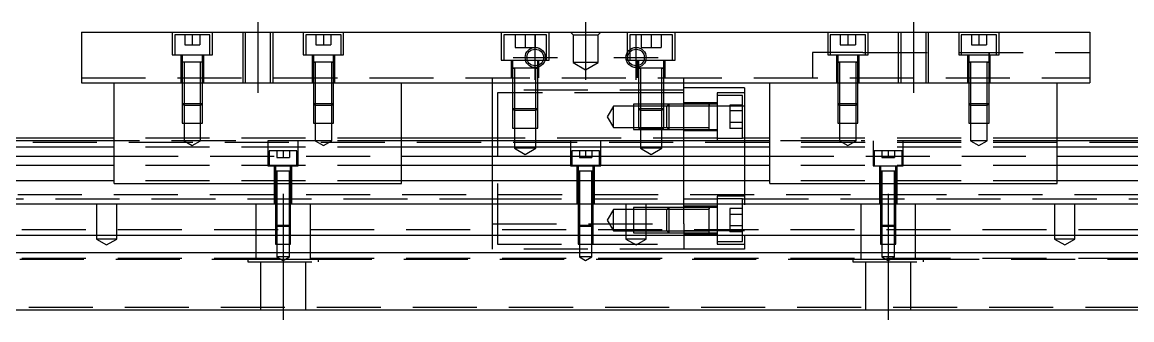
# Model space of a CAD drawing. Extents: x -12 to 820, y -271 to 102.
# Drawn here: x 208.3 to 428.3, y -224.6 to -165.6 of the extents above; entities that cross this region are included whole.
import ezdxf

# ---------------------------------------------------------------- set-up
doc = ezdxf.new("R2010")
doc.units = 0
doc.linetypes.add('CENTER', pattern=[50.8, 31.75, -6.35, 6.35, -6.35])
doc.linetypes.add('DASHED', pattern=[19.05, 12.7, -6.35])
doc.layers.get('0').update_dxf_attribs({"linetype": 'CONTINUOUS'})
doc.layers.add('CENTER', color=1, linetype='CENTER')

msp = doc.modelspace()

# ---------------------------------------------------------------- linework, layer by layer
at = {"color": 7, "linetype": 'CONTINUOUS'}
for p, q in [((220, -167.55), (420, -167.55)), ((220, -167.55), (220, -177.55)), ((420, -167.55), (420, -177.55)), ((220, -177.55), (420, -177.55)), ((226.5, -197.55), (226.5, -177.55)), ((283.5, -197.55), (283.5, -177.55)), ((301.5, -189.05), (301.5, -177.55)), ((339.5, -189.05), (339.5, -177.55)), ((356.5, -197.55), (356.5, -177.55)), ((413.5, -197.55), (413.5, -177.55)), ((351.5, -178.55), (339.5, -178.55)), ((351.5, -178.55), (351.5, -189.05)), ((226.5, -189.05), (0, -189.05)), ((226.5, -188.55), (60.5, -188.55)), ((301.5, -188.55), (283.5, -188.55)), ((356.5, -189.05), (283.5, -189.05)), ((356.5, -188.55), (351.5, -188.55)), ((585, -188.55), (413.5, -188.55)), ((640, -189.05), (413.5, -189.05)), ((226.5, -190.3), (0, -190.3)), ((356.5, -190.3), (283.5, -190.3)), ((640, -190.3), (413.5, -190.3)), ((0, -192.08), (226.5, -192.08)), ((283.5, -192.08), (356.5, -192.08)), ((413.5, -192.08), (640, -192.08)), ((226.5, -193.97), (0, -193.97)), ((356.5, -193.97), (283.5, -193.97)), ((640, -193.97), (413.5, -193.97)), ((226.5, -197.03), (0, -197.03)), ((226.5, -197.55), (283.5, -197.55)), ((356.5, -197.03), (283.5, -197.03)), ((356.5, -197.55), (413.5, -197.55)), ((640, -197.03), (413.5, -197.03)), ((0, -201.55), (640, -201.55)), ((640, -207.85), (0, -207.85)), ((640, -211.25), (0, -211.25)), ((0, -222.55), (640, -222.55))]:
    msp.add_line(p, q, dxfattribs=at)
at = {"color": 3, "linetype": 'DASHED'}
for p, q in [((238, -167.55), (238, -172.05)), ((245.5, -168.05), (238.5, -168.05)), ((238.5, -168.05), (238.5, -172.05)), ((240.5, -168.05), (240.5, -170.05)), ((242, -168.05), (242, -170.05)), ((243.5, -168.05), (243.5, -170.05)), ((245.5, -172.05), (245.5, -168.05)), ((246, -172.05), (246, -167.55)), ((252, -167.55), (252, -177.55)), ((252.5, -167.55), (252.5, -177.55)), ((257.5, -177.55), (257.5, -167.55)), ((258, -177.55), (258, -167.55)), ((264, -167.55), (264, -172.05)), ((271.5, -168.05), (264.5, -168.05)), ((264.5, -168.05), (264.5, -172.05)), ((266.5, -168.05), (266.5, -170.05)), ((268, -168.05), (268, -170.05)), ((269.5, -168.05), (269.5, -170.05)), ((271.5, -172.05), (271.5, -168.05)), ((272, -172.05), (272, -167.55)), ((303.25, -167.55), (303.25, -173.05)), ((312.25, -168.05), (303.75, -168.05)), ((303.75, -168.05), (303.75, -173.05)), ((306, -168.05), (306, -170.55)), ((308, -168.05), (308, -170.55)), ((310, -168.05), (310, -170.55)), ((312.25, -173.05), (312.25, -168.05)), ((312.75, -173.05), (312.75, -167.55)), ((317.5, -168.05), (317, -167.55)), ((317.5, -168.05), (317.5, -173.55)), ((317.5, -168.05), (322.5, -168.05)), ((322.5, -168.05), (323, -167.55)), ((322.5, -173.55), (322.5, -168.05)), ((328.25, -167.55), (328.25, -173.05)), ((337.25, -168.05), (328.75, -168.05)), ((328.75, -168.05), (328.75, -170.99)), ((331, -168.05), (331, -170.55)), ((333, -168.05), (333, -170.55)), ((335, -168.05), (335, -170.55)), ((337.25, -173.05), (337.25, -168.05)), ((337.75, -173.05), (337.75, -167.55)), ((368, -167.55), (368, -172.05)), ((375.5, -168.05), (368.5, -168.05)), ((368.5, -168.05), (368.5, -172.05)), ((370.5, -168.05), (370.5, -170.05)), ((372, -168.05), (372, -170.05)), ((373.5, -168.05), (373.5, -170.05)), ((375.5, -172.05), (375.5, -168.05)), ((376, -172.05), (376, -167.55)), ((382, -167.55), (382, -177.55)), ((382.5, -167.55), (382.5, -177.55)), ((387.5, -177.55), (387.5, -167.55)), ((388, -177.55), (388, -167.55)), ((394, -167.55), (394, -172.05)), ((401.5, -168.05), (394.5, -168.05)), ((394.5, -168.05), (394.5, -172.05)), ((396.5, -168.05), (396.5, -170.05)), ((398, -168.05), (398, -170.05)), ((399.5, -168.05), (399.5, -170.05)), ((401.5, -172.05), (401.5, -168.05)), ((402, -172.05), (402, -167.55)), ((240.5, -170.05), (242, -170.05)), ((242, -170.05), (243.5, -170.05)), ((266.5, -170.05), (268, -170.05)), ((268, -170.05), (269.5, -170.05)), ((306, -170.55), (308, -170.55)), ((308, -170.55), (310, -170.55)), ((328.75, -170.99), (328.75, -171.47)), ((328.75, -171.47), (328.75, -173.05)), ((331, -170.55), (333, -170.55)), ((333, -170.55), (335, -170.55)), ((365, -171.55), (365, -176.55)), ((375, -171.55), (365, -171.55)), ((370.5, -170.05), (372, -170.05)), ((372, -170.05), (373.5, -170.05)), ((375, -171.55), (420, -171.55)), ((396.5, -170.05), (398, -170.05)), ((398, -170.05), (399.5, -170.05)), ((400, -172.05), (400, -171.55)), ((400, -171.55), (400, -172.05)), ((238, -172.05), (246, -172.05)), ((239.75, -172.05), (239.75, -177.55)), ((240, -172.05), (240, -173.45)), ((240, -173.44), (240, -173.45)), ((244, -173.45), (240, -173.45)), ((240, -173.45), (240, -177.55)), ((240, -173.45), (240, -173.46)), ((240.35, -173.45), (240.35, -177.55)), ((243.65, -177.55), (243.65, -173.45)), ((244, -173.45), (244, -172.05)), ((244, -177.55), (244, -173.45)), ((244.25, -177.55), (244.25, -172.05)), ((264, -172.05), (272, -172.05)), ((265.75, -172.05), (265.75, -177.55)), ((266, -172.05), (266, -173.45)), ((266, -173.44), (266, -173.45)), ((266, -173.45), (266.22, -173.45)), ((266.22, -173.45), (266, -173.45)), ((266, -173.45), (266, -173.46)), ((266, -173.45), (266, -177.55)), ((269.78, -173.45), (266.22, -173.45)), ((266.35, -173.45), (266.35, -177.55)), ((269.65, -177.55), (269.65, -173.45)), ((269.78, -173.45), (270, -173.45)), ((270, -173.45), (269.78, -173.45)), ((270, -173.45), (270, -172.05)), ((270, -173.45), (270, -173.44)), ((270, -173.46), (270, -173.45)), ((270, -177.55), (270, -173.45)), ((270.25, -177.55), (270.25, -172.05)), ((303.25, -173.05), (312.75, -173.05)), ((305.25, -173.05), (305.25, -176.55)), ((305.5, -173.05), (305.5, -174.65)), ((310.5, -174.12), (310.5, -173.05)), ((310.75, -176.55), (310.75, -173.05)), ((322.5, -173.55), (317.5, -173.55)), ((317.5, -173.55), (320, -174.99)), ((320, -174.99), (322.5, -173.55)), ((328.25, -173.05), (337.75, -173.05)), ((330.25, -173.05), (330.25, -176.55)), ((330.5, -173.05), (330.5, -174.12)), ((335.5, -174.65), (335.5, -173.05)), ((335.75, -176.55), (335.75, -173.05)), ((368, -172.05), (376, -172.05)), ((369.75, -172.05), (369.75, -177.55)), ((370, -172.05), (370, -173.45)), ((370, -173.44), (370, -173.45)), ((370, -173.45), (370.22, -173.45)), ((370.22, -173.45), (370, -173.45)), ((370, -173.45), (370, -173.46)), ((370, -173.45), (370, -177.55)), ((373.78, -173.45), (370.22, -173.45)), ((370.35, -173.45), (370.35, -177.55)), ((373.65, -177.55), (373.65, -173.45)), ((373.78, -173.45), (374, -173.45)), ((374, -173.45), (373.78, -173.45)), ((374, -173.45), (374, -172.05)), ((374, -173.45), (374, -173.44)), ((374, -173.46), (374, -173.45)), ((374, -177.55), (374, -173.45)), ((374.25, -177.55), (374.25, -172.05)), ((394, -172.05), (402, -172.05)), ((395.75, -172.05), (395.75, -177.55)), ((396, -172.05), (396, -173.45)), ((396, -173.44), (396, -173.45)), ((396, -173.45), (396.22, -173.45)), ((396.22, -173.45), (396, -173.45)), ((396, -173.45), (396, -173.46)), ((396, -173.45), (396, -177.55)), ((399.78, -173.45), (396.22, -173.45)), ((396.35, -173.45), (396.35, -177.55)), ((399.65, -177.55), (399.65, -173.45)), ((399.78, -173.45), (400, -173.45)), ((400, -173.45), (399.78, -173.45)), ((400, -173.45), (400, -172.05)), ((400, -173.45), (400, -173.44)), ((400, -173.46), (400, -173.45)), ((400, -177.55), (400, -173.45)), ((400.25, -177.55), (400.25, -172.05)), ((305.5, -174.65), (305.76, -174.65)), ((305.76, -174.65), (305.5, -174.65)), ((305.5, -174.65), (305.5, -174.66)), ((305.5, -174.65), (305.5, -174.65)), ((305.5, -174.65), (305.5, -176.55)), ((310.01, -174.65), (305.76, -174.65)), ((305.9, -174.65), (305.9, -176.55)), ((310.24, -174.65), (310.01, -174.65)), ((310.1, -176.55), (310.1, -174.65)), ((310.24, -174.65), (310.5, -174.65)), ((310.5, -174.65), (310.24, -174.65)), ((310.5, -174.49), (310.5, -174.12)), ((310.5, -174.65), (310.5, -174.49)), ((310.5, -174.66), (310.5, -174.65)), ((310.5, -176.55), (310.5, -174.65)), ((310.5, -174.65), (310.5, -174.65)), ((330.5, -174.12), (330.5, -174.49)), ((330.5, -174.49), (330.5, -174.65)), ((330.5, -174.65), (330.76, -174.65)), ((330.76, -174.65), (330.5, -174.65)), ((330.5, -174.65), (330.5, -174.66)), ((330.5, -174.65), (330.5, -174.65)), ((330.5, -174.65), (330.5, -176.55)), ((335.24, -174.65), (330.76, -174.65)), ((330.9, -174.65), (330.9, -176.55)), ((335.1, -176.55), (335.1, -174.65)), ((335.24, -174.65), (335.5, -174.65)), ((335.5, -174.65), (335.24, -174.65)), ((335.5, -174.66), (335.5, -174.65)), ((335.5, -176.55), (335.5, -174.65)), ((335.5, -174.65), (335.5, -174.65)), ((220, -176.55), (420, -176.55)), ((240, -177.55), (240, -181.7)), ((240, -177.55), (240, -181.7)), ((240.35, -177.55), (240.35, -182.05)), ((243.65, -182.05), (243.65, -177.55)), ((244, -181.7), (244, -177.55)), ((244, -181.7), (244, -177.55)), ((266, -177.55), (266, -181.7)), ((266, -177.55), (266, -181.7)), ((266.35, -177.55), (266.35, -182.05)), ((269.65, -182.05), (269.65, -177.55)), ((270, -181.7), (270, -177.55)), ((270, -181.7), (270, -177.55)), ((301.5, -177.55), (301.5, -176.55)), ((305.5, -176.55), (305.5, -177.55)), ((305.5, -176.55), (305.5, -177.55)), ((305.5, -177.55), (305.5, -182.65)), ((305.5, -177.55), (305.5, -182.65)), ((305.9, -176.55), (305.9, -177.55)), ((305.9, -177.55), (305.9, -183.05)), ((310.1, -177.55), (310.1, -176.55)), ((310.1, -183.05), (310.1, -177.55)), ((310.5, -177.55), (310.5, -176.55)), ((310.5, -177.55), (310.5, -176.55)), ((310.5, -182.65), (310.5, -177.55)), ((310.5, -182.65), (310.5, -177.55)), ((330.5, -176.55), (330.5, -177.55)), ((330.5, -176.55), (330.5, -177.55)), ((330.5, -177.55), (330.5, -182.65)), ((330.5, -177.55), (330.5, -182.65)), ((330.9, -176.55), (330.9, -177.55)), ((330.9, -177.55), (330.9, -183.05)), ((335.1, -177.55), (335.1, -176.55)), ((335.1, -183.05), (335.1, -177.55)), ((335.5, -177.55), (335.5, -176.55)), ((335.5, -177.55), (335.5, -176.55)), ((335.5, -182.65), (335.5, -177.55)), ((335.5, -182.65), (335.5, -177.55)), ((339.5, -177.55), (339.5, -176.55)), ((370, -177.55), (370, -181.7)), ((370, -177.55), (370, -181.7)), ((370.35, -177.55), (370.35, -182.05)), ((373.65, -182.05), (373.65, -177.55)), ((374, -181.7), (374, -177.55)), ((374, -181.7), (374, -177.55)), ((396, -177.55), (396, -181.7)), ((396, -177.55), (396, -181.7)), ((396.35, -177.55), (396.35, -182.05)), ((399.65, -182.05), (399.65, -177.55)), ((400, -181.7), (400, -177.55)), ((400, -181.7), (400, -177.55)), ((339.5, -179.05), (301.5, -179.05)), ((302.5, -179.55), (302.5, -197.55)), ((305.5, -179.55), (302.5, -179.55)), ((305.9, -179.55), (305.5, -179.55)), ((308.5, -179.55), (305.9, -179.55)), ((310.1, -179.55), (308.5, -179.55)), ((310.5, -179.55), (310.1, -179.55)), ((330.5, -179.55), (310.5, -179.55)), ((330.9, -179.55), (330.5, -179.55)), ((331.5, -179.55), (330.9, -179.55)), ((335.1, -179.55), (331.5, -179.55)), ((335.5, -179.55), (335.1, -179.55)), ((339.5, -179.55), (335.5, -179.55)), ((346.1, -179.55), (346.1, -189.05)), ((351.5, -179.55), (346.1, -179.55)), ((348.65, -180.05), (346.1, -180.05)), ((349, -180.05), (348.65, -180.05)), ((351.1, -180.05), (349, -180.05)), ((351.1, -188.55), (351.1, -180.05)), ((240, -181.7), (244, -181.7)), ((240, -181.7), (240, -185.55)), ((240, -181.7), (240.35, -182.05)), ((243.65, -182.05), (240.35, -182.05)), ((240.35, -182.05), (240.35, -185.55)), ((243.65, -182.05), (244, -181.7)), ((243.65, -185.55), (243.65, -182.05)), ((244, -185.55), (244, -181.7)), ((266, -181.7), (270, -181.7)), ((266, -181.7), (266, -185.55)), ((266, -181.7), (266.35, -182.05)), ((269.65, -182.05), (266.35, -182.05)), ((266.35, -182.05), (266.35, -185.55)), ((269.65, -182.05), (270, -181.7)), ((269.65, -185.55), (269.65, -182.05)), ((270, -185.55), (270, -181.7)), ((325.5, -182.2), (324.29, -184.3)), ((325.5, -186.4), (325.5, -182.2)), ((329.5, -182.2), (325.5, -182.2)), ((329.5, -181.8), (329.5, -186.8)), ((330.5, -181.8), (329.5, -181.8)), ((336.1, -182.2), (329.5, -182.2)), ((330.9, -181.8), (330.5, -181.8)), ((331.5, -181.8), (330.9, -181.8)), ((335.1, -181.8), (331.5, -181.8)), ((335.5, -181.8), (335.1, -181.8)), ((336.5, -181.8), (335.5, -181.8)), ((336.5, -181.8), (336.1, -182.2)), ((336.1, -186.4), (336.1, -182.2)), ((339.5, -182.2), (336.1, -182.2)), ((336.5, -181.8), (336.5, -186.8)), ((339.5, -181.8), (336.5, -181.8)), ((339.5, -181.8), (336.5, -181.8)), ((346.1, -181.55), (339.5, -181.55)), ((344.5, -181.8), (339.5, -181.8)), ((345, -182.18), (339.5, -182.18)), ((344.5, -182.2), (339.5, -182.2)), ((345, -181.8), (344.49, -181.8)), ((344.5, -182.2), (344.5, -181.8)), ((344.5, -182.06), (344.5, -181.8)), ((344.5, -181.8), (344.5, -182.06)), ((344.5, -182.06), (344.5, -181.8)), ((344.5, -184.15), (344.5, -182.06)), ((345.1, -181.8), (345, -181.8)), ((349, -182.18), (345, -182.18)), ((345.35, -181.8), (345.1, -181.8)), ((346.1, -181.8), (345.35, -181.8)), ((348.6, -181.99), (348.6, -183.15)), ((351.1, -181.99), (348.6, -181.99)), ((351.5, -182.18), (349, -182.18)), ((370, -181.7), (374, -181.7)), ((370, -181.7), (370, -185.55)), ((370, -181.7), (370.35, -182.05)), ((373.65, -182.05), (370.35, -182.05)), ((370.35, -182.05), (370.35, -185.55)), ((373.65, -182.05), (374, -181.7)), ((373.65, -185.55), (373.65, -182.05)), ((374, -185.55), (374, -181.7)), ((396, -181.7), (400, -181.7)), ((396, -181.7), (396, -185.55)), ((396, -181.7), (396.35, -182.05)), ((399.65, -182.05), (396.35, -182.05)), ((396.35, -182.05), (396.35, -185.55)), ((399.65, -182.05), (400, -181.7)), ((399.65, -185.55), (399.65, -182.05)), ((400, -185.55), (400, -181.7)), ((305.5, -182.65), (308.5, -182.65)), ((305.5, -182.65), (305.5, -186.55)), ((305.5, -182.65), (305.9, -183.05)), ((308.5, -183.05), (305.9, -183.05)), ((305.9, -183.05), (305.9, -186.55)), ((308.5, -182.65), (310.5, -182.65)), ((310.1, -183.05), (308.5, -183.05)), ((310.1, -183.05), (310.5, -182.65)), ((310.1, -186.55), (310.1, -183.05)), ((310.5, -186.55), (310.5, -182.65)), ((324.29, -184.3), (325.5, -186.4)), ((330.5, -182.65), (331.5, -182.65)), ((330.5, -182.65), (330.5, -186.55)), ((330.5, -182.65), (330.9, -183.05)), ((331.5, -183.05), (330.9, -183.05)), ((330.9, -183.05), (330.9, -186.55)), ((331.5, -182.65), (335.5, -182.65)), ((335.1, -183.05), (331.5, -183.05)), ((335.1, -183.05), (335.5, -182.65)), ((335.1, -186.55), (335.1, -183.05)), ((335.5, -186.55), (335.5, -182.65)), ((344.5, -186.54), (344.5, -184.15)), ((348.6, -183.15), (348.6, -185.45)), ((351.1, -183.15), (348.6, -183.15)), ((240, -185.55), (244, -185.55)), ((240.35, -185.55), (240.35, -189.05)), ((243.65, -189.05), (243.65, -185.55)), ((266, -185.55), (270, -185.55)), ((266.35, -185.55), (266.35, -189.05)), ((269.65, -189.05), (269.65, -185.55)), ((305.5, -186.55), (310.5, -186.55)), ((305.9, -186.55), (305.9, -190.55)), ((310.1, -190.55), (310.1, -186.55)), ((325.5, -186.4), (329.5, -186.4)), ((329.5, -186.4), (336.1, -186.4)), ((329.5, -186.8), (336.5, -186.8)), ((330.5, -186.55), (335.5, -186.55)), ((330.9, -186.55), (330.9, -190.55)), ((335.1, -190.55), (335.1, -186.55)), ((336.1, -186.4), (336.5, -186.8)), ((336.1, -186.4), (339.5, -186.4)), ((336.5, -186.8), (339.5, -186.8)), ((336.5, -186.8), (339.5, -186.8)), ((339.5, -186.4), (344.5, -186.4)), ((339.5, -186.8), (344.5, -186.8)), ((344.49, -186.8), (346.1, -186.8)), ((344.5, -186.8), (344.5, -186.4)), ((344.5, -186.8), (344.5, -186.54)), ((348.6, -185.45), (348.6, -186.61)), ((351.1, -185.45), (348.6, -185.45)), ((351.1, -186.61), (348.6, -186.61)), ((370, -185.55), (374, -185.55)), ((370.35, -185.55), (370.35, -189.05)), ((373.65, -189.05), (373.65, -185.55)), ((396, -185.55), (400, -185.55)), ((396.35, -185.55), (396.35, -189.05)), ((399.65, -189.05), (399.65, -185.55)), ((283.5, -188.55), (226.5, -188.55)), ((269.65, -189.05), (226.5, -189.05)), ((240.35, -189.05), (242, -190)), ((242, -190), (243.65, -189.05)), ((257, -189.05), (257, -194.05)), ((263, -194.05), (263, -189.05)), ((266.35, -189.05), (268, -190)), ((268, -190), (269.65, -189.05)), ((283.5, -189.05), (268.65, -189.05)), ((302.5, -188.55), (301.5, -188.55)), ((301.5, -197.55), (301.5, -189.05)), ((346.1, -188.55), (302.5, -188.55)), ((317, -189.05), (317, -194.05)), ((323, -194.05), (323, -189.05)), ((339.5, -187.05), (346.1, -187.05)), ((339.5, -197.55), (339.5, -189.05)), ((346.1, -188.55), (351.1, -188.55)), ((351.5, -188.55), (351.1, -188.55)), ((351.5, -189.05), (351.5, -207.85)), ((413.5, -188.55), (356.5, -188.55)), ((371.35, -189.05), (356.5, -189.05)), ((373.65, -189.05), (370.35, -189.05)), ((370.35, -189.05), (372, -190)), ((372, -190), (373.65, -189.05)), ((413.5, -189.05), (374.65, -189.05)), ((377, -189.05), (377, -194.05)), ((383, -194.05), (383, -189.05)), ((399.65, -189.05), (396.35, -189.05)), ((396.35, -189.05), (398, -190)), ((398, -190), (399.65, -189.05)), ((585, -189.43), (55, -189.43)), ((283.5, -190.3), (226.5, -190.3)), ((262.75, -191.05), (257.25, -191.05)), ((257.25, -191.05), (257.25, -194.05)), ((258.75, -191.05), (258.75, -192.35)), ((260, -191.05), (260, -192.35)), ((261.25, -191.05), (261.25, -192.35)), ((262.75, -194.05), (262.75, -191.05)), ((310.1, -190.55), (305.9, -190.55)), ((305.9, -190.55), (308, -191.76)), ((308, -191.76), (310.1, -190.55)), ((322.75, -191.05), (317.25, -191.05)), ((317.25, -191.05), (317.25, -194.05)), ((318.75, -191.05), (318.75, -192.35)), ((320, -191.05), (320, -192.35)), ((321.25, -191.05), (321.25, -192.35)), ((322.75, -194.05), (322.75, -191.05)), ((335.1, -190.55), (330.9, -190.55)), ((330.9, -190.55), (333, -191.76)), ((333, -191.76), (335.1, -190.55)), ((413.5, -190.3), (356.5, -190.3)), ((382.75, -191.05), (377.25, -191.05)), ((377.25, -191.05), (377.25, -194.05)), ((378.75, -191.05), (378.75, -192.35)), ((380, -191.05), (380, -192.35)), ((381.25, -191.05), (381.25, -192.35)), ((382.75, -194.05), (382.75, -191.05)), ((226.5, -192.08), (283.5, -192.08)), ((258.75, -192.35), (260, -192.35)), ((260, -192.35), (261.25, -192.35)), ((318.75, -192.35), (320, -192.35)), ((320, -192.35), (321.25, -192.35)), ((356.5, -192.08), (413.5, -192.08)), ((378.75, -192.35), (380, -192.35)), ((380, -192.35), (381.25, -192.35)), ((283.5, -193.97), (226.5, -193.97)), ((257, -194.05), (263, -194.05)), ((258.25, -194.05), (258.25, -201.55)), ((258.5, -194.05), (258.5, -195.05)), ((258.5, -195.04), (258.5, -195.05)), ((261.5, -195.05), (258.5, -195.05)), ((258.5, -195.05), (258.5, -195.06)), ((258.5, -195.05), (258.5, -201.55)), ((258.75, -195.05), (258.75, -201.55)), ((261.25, -201.55), (261.25, -195.05)), ((261.5, -195.05), (261.5, -194.05)), ((261.5, -201.55), (261.5, -195.05)), ((261.75, -201.55), (261.75, -194.05)), ((317, -194.05), (323, -194.05)), ((318.25, -194.05), (318.25, -201.55)), ((318.5, -194.05), (318.5, -195.05)), ((318.5, -195.04), (318.5, -195.05)), ((321.5, -195.05), (318.5, -195.05)), ((318.5, -195.05), (318.5, -195.06)), ((318.5, -195.05), (318.5, -201.55)), ((318.75, -195.05), (318.75, -201.55)), ((321.25, -201.55), (321.25, -195.05)), ((321.5, -195.05), (321.5, -194.05)), ((321.5, -201.55), (321.5, -195.05)), ((321.75, -201.55), (321.75, -194.05)), ((413.5, -193.97), (356.5, -193.97)), ((377, -194.05), (383, -194.05)), ((378.25, -194.05), (378.25, -201.55)), ((378.5, -194.05), (378.5, -195.05)), ((378.5, -195.04), (378.5, -195.05)), ((381.5, -195.05), (378.5, -195.05)), ((378.5, -195.05), (378.5, -195.06)), ((378.5, -195.05), (378.5, -201.55)), ((378.75, -195.05), (378.75, -201.55)), ((381.25, -201.55), (381.25, -195.05)), ((381.5, -195.05), (381.5, -194.05)), ((381.5, -201.55), (381.5, -195.05)), ((381.75, -201.55), (381.75, -194.05)), ((283.5, -197.03), (226.5, -197.03)), ((301.5, -201.55), (301.5, -197.55)), ((302.5, -197.55), (302.5, -201.55)), ((339.5, -201.55), (339.5, -197.55)), ((413.5, -197.03), (356.5, -197.03)), ((55, -199.68), (585, -199.68)), ((346.1, -200.05), (346.1, -209.55)), ((351.5, -200.05), (346.1, -200.05)), ((81.5, -200.55), (301.5, -200.55)), ((223, -201.55), (223, -208.55)), ((227, -208.55), (227, -201.55)), ((254.64, -212.55), (254.64, -201.55)), ((258.5, -201.55), (258.5, -205.8)), ((258.5, -201.55), (258.5, -205.8)), ((258.75, -201.55), (258.75, -206.05)), ((261.25, -206.05), (261.25, -201.55)), ((261.5, -205.8), (261.5, -201.55)), ((261.5, -205.8), (261.5, -201.55)), ((265.36, -201.55), (265.36, -212.55)), ((301.5, -200.55), (302.5, -200.55)), ((301.5, -205.55), (301.5, -201.55)), ((302.5, -200.55), (339.5, -200.55)), ((302.5, -200.55), (339.5, -200.55)), ((302.5, -201.55), (302.5, -207.85)), ((318.5, -201.55), (318.5, -205.8)), ((318.5, -201.55), (318.5, -205.8)), ((318.75, -201.55), (318.75, -206.05)), ((321.25, -206.05), (321.25, -201.55)), ((321.5, -205.8), (321.5, -201.55)), ((321.5, -205.8), (321.5, -201.55)), ((328, -201.55), (328, -208.55)), ((329.5, -202.3), (329.5, -207.3)), ((336.5, -202.3), (329.5, -202.3)), ((332, -208.55), (332, -201.55)), ((336.5, -202.3), (336.1, -202.7)), ((336.5, -202.3), (336.5, -207.3)), ((339.5, -202.3), (336.5, -202.3)), ((339.5, -202.3), (336.5, -202.3)), ((339.5, -200.55), (346.1, -200.55)), ((339.5, -200.55), (346.1, -200.55)), ((339.5, -205.55), (339.5, -201.55)), ((346.1, -202.05), (339.5, -202.05)), ((344.5, -202.3), (339.5, -202.3)), ((346.1, -202.3), (344.49, -202.3)), ((344.5, -202.7), (344.5, -202.3)), ((344.5, -202.56), (344.5, -202.3)), ((344.5, -202.3), (344.5, -202.56)), ((344.5, -202.56), (344.5, -202.3)), ((348.5, -200.55), (346.1, -200.55)), ((348.75, -200.55), (348.5, -200.55)), ((351.1, -200.55), (348.75, -200.55)), ((351.1, -201.55), (351.1, -200.55)), ((351.1, -200.55), (351.25, -200.55)), ((351.1, -200.55), (351.25, -200.55)), ((351.1, -206.05), (351.1, -201.55)), ((351.25, -200.55), (351.5, -200.55)), ((351.25, -200.55), (351.5, -200.55)), ((351.5, -200.55), (585, -200.55)), ((374.64, -212.55), (374.64, -201.55)), ((378.5, -201.55), (378.5, -205.8)), ((378.5, -201.55), (378.5, -205.8)), ((378.75, -201.55), (378.75, -206.05)), ((381.25, -206.05), (381.25, -201.55)), ((381.5, -205.8), (381.5, -201.55)), ((381.5, -205.8), (381.5, -201.55)), ((385.36, -201.55), (385.36, -212.55)), ((413, -201.55), (413, -208.55)), ((417, -208.55), (417, -201.55)), ((325.5, -202.7), (324.29, -204.8)), ((325.5, -206.9), (325.5, -202.7)), ((329.5, -202.7), (325.5, -202.7)), ((336.1, -202.7), (329.5, -202.7)), ((336.1, -206.9), (336.1, -202.7)), ((339.5, -202.7), (336.1, -202.7)), ((344.5, -202.7), (339.5, -202.7)), ((344.5, -204.65), (344.5, -202.56)), ((344.5, -207.04), (344.5, -204.65)), ((348.6, -202.49), (348.6, -203.65)), ((351.1, -202.49), (348.6, -202.49)), ((351.1, -203.65), (348.6, -203.65)), ((348.6, -203.65), (348.6, -205.95)), ((640, -206.7), (0, -206.7)), ((258.5, -205.8), (261.5, -205.8)), ((258.5, -205.8), (258.5, -207.85)), ((258.5, -205.8), (258.75, -206.05)), ((261.25, -206.05), (258.75, -206.05)), ((258.75, -206.05), (258.75, -209.55)), ((261.25, -206.05), (261.5, -205.8)), ((261.25, -209.55), (261.25, -206.05)), ((261.5, -207.85), (261.5, -205.8)), ((301.5, -207.85), (301.5, -205.55)), ((301.5, -205.55), (339.5, -205.55)), ((318.5, -205.8), (321.5, -205.8)), ((318.5, -205.8), (318.5, -207.85)), ((318.5, -205.8), (318.75, -206.05)), ((321.25, -206.05), (318.75, -206.05)), ((318.75, -206.05), (318.75, -209.55)), ((321.25, -206.05), (321.5, -205.8)), ((321.25, -209.55), (321.25, -206.05)), ((321.5, -207.85), (321.5, -205.8)), ((324.29, -204.8), (325.5, -206.9)), ((339.5, -205.55), (339.5, -207.85)), ((351.1, -205.95), (348.6, -205.95)), ((348.6, -205.95), (348.6, -207.11)), ((351.1, -207.85), (351.1, -206.05)), ((378.5, -205.8), (381.5, -205.8)), ((378.5, -205.8), (378.5, -207.85)), ((378.5, -205.8), (378.75, -206.05)), ((381.25, -206.05), (378.75, -206.05)), ((378.75, -206.05), (378.75, -209.55)), ((381.25, -206.05), (381.5, -205.8)), ((381.25, -209.55), (381.25, -206.05)), ((381.5, -207.85), (381.5, -205.8)), ((227, -208.55), (223, -208.55)), ((223, -208.55), (225, -209.7)), ((225, -209.7), (227, -208.55)), ((258.5, -207.85), (258.5, -209.55)), ((261.5, -209.55), (261.5, -207.85)), ((339.5, -207.83), (301.5, -207.83)), ((301.5, -210.55), (301.5, -207.85)), ((302.5, -207.85), (302.5, -209.55)), ((318.5, -207.85), (318.5, -209.55)), ((321.5, -209.55), (321.5, -207.85)), ((325.5, -206.9), (329.5, -206.9)), ((332, -208.55), (328, -208.55)), ((328, -208.55), (330, -209.7)), ((329.5, -206.9), (336.1, -206.9)), ((329.5, -207.3), (336.5, -207.3)), ((330, -209.7), (332, -208.55)), ((336.1, -206.9), (339.5, -206.9)), ((336.1, -206.9), (336.5, -207.3)), ((336.5, -207.3), (339.5, -207.3)), ((336.5, -207.3), (339.5, -207.3)), ((339.5, -206.9), (344.5, -206.9)), ((348.5, -206.92), (339.5, -206.92)), ((339.5, -207.3), (344.5, -207.3)), ((339.5, -207.55), (346.1, -207.55)), ((339.5, -207.85), (339.5, -210.55)), ((344.49, -207.3), (344.5, -207.3)), ((344.5, -207.3), (344.5, -206.9)), ((344.5, -207.3), (344.5, -207.04)), ((344.5, -207.3), (344.5, -207.3)), ((344.5, -207.3), (346.1, -207.3)), ((346.1, -209.05), (348.5, -209.05)), ((351.5, -206.92), (348.5, -206.92)), ((348.5, -209.05), (351.1, -209.05)), ((351.1, -207.11), (348.6, -207.11)), ((351.1, -209.05), (351.1, -207.85)), ((351.5, -207.85), (351.5, -210.55)), ((378.5, -207.85), (378.5, -209.55)), ((381.5, -209.55), (381.5, -207.85)), ((417, -208.55), (413, -208.55)), ((413, -208.55), (415, -209.7)), ((415, -209.7), (417, -208.55)), ((258.5, -209.55), (261.5, -209.55)), ((258.75, -209.55), (258.75, -212.05)), ((261.25, -212.05), (261.25, -209.55)), ((339.5, -210.55), (301.5, -210.55)), ((302.5, -209.55), (339.5, -209.55)), ((318.5, -209.55), (321.5, -209.55)), ((318.75, -209.55), (318.75, -212.05)), ((321.25, -212.05), (321.25, -209.55)), ((351.5, -210.55), (339.5, -210.55)), ((346.1, -209.55), (351.5, -209.55)), ((378.5, -209.55), (381.5, -209.55)), ((378.75, -209.55), (378.75, -212.05)), ((381.25, -212.05), (381.25, -209.55)), ((640, -212.4), (0, -212.4)), ((55.36, -212.55), (374.64, -212.55)), ((253, -212.55), (267, -212.55)), ((253, -212.55), (253, -213.05)), ((253, -213.05), (267, -213.05)), ((255.5, -213.05), (255.5, -222.55)), ((261.25, -212.05), (258.75, -212.05)), ((258.75, -212.05), (260, -212.77)), ((260, -212.77), (261.25, -212.05)), ((264.5, -222.55), (264.5, -213.05)), ((267, -213.05), (267, -212.55)), ((321.25, -212.05), (318.75, -212.05)), ((318.75, -212.05), (320, -212.77)), ((320, -212.77), (321.25, -212.05)), ((373, -212.55), (387, -212.55)), ((373, -212.55), (373, -213.05)), ((373, -213.05), (387, -213.05)), ((375.5, -213.05), (375.5, -222.55)), ((381.25, -212.05), (378.75, -212.05)), ((378.75, -212.05), (380, -212.77)), ((380, -212.77), (381.25, -212.05)), ((384.5, -222.55), (384.5, -213.05)), ((385.36, -212.55), (640, -212.55)), ((387, -213.05), (387, -212.55)), ((0, -222.05), (640, -222.05))]:
    msp.add_line(p, q, dxfattribs=at)
at = {"color": 3, "linetype": 'CONTINUOUS'}
for centre in [(310, -172.55), (330, -172.55)]:
    msp.add_circle(centre, 2, dxfattribs=at)
at = {"color": 7, "linetype": 'CONTINUOUS'}
for centre in [(310, -172.55), (330, -172.55)]:
    msp.add_circle(centre, 1.65, dxfattribs=at)
at = {"layer": 'CENTER', "color": 1, "linetype": 'CENTER'}
for p, q in [((255, -165.55), (255, -179.55)), ((320, -165.55), (320, -176.99)), ((385, -165.55), (385, -179.55)), ((310, -176.95), (310, -168.15)), ((330, -176.95), (330, -168.15)), ((305.6, -172.55), (314.4, -172.55)), ((325.6, -172.55), (334.4, -172.55)), ((260, -199.55), (260, -224.55)), ((380, -199.55), (380, -224.55))]:
    msp.add_line(p, q, dxfattribs=at)

doc.saveas('drawing.dxf')
